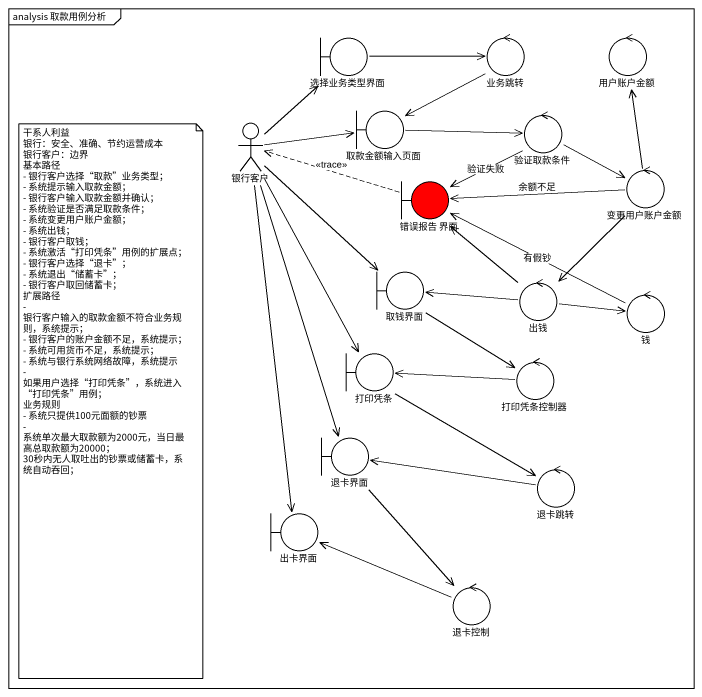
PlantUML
@startuml
mainframe analysis 取款用例分析
boundary 选择业务类型界面
control 业务跳转
control 用户账户金额
actor 银行客户
boundary 取款金额输入页面
control 验证取款条件
control 变更用户账户金额
boundary "错误报告 界面" as 错误报告_界面 #FF0000
boundary 取钱界面
control 出钱
control 钱
boundary 打印凭条
control 打印凭条控制器
boundary 退卡界面
control 退卡跳转
boundary 出卡界面
control 退卡控制
选择业务类型界面 -right-> 业务跳转
业务跳转 --> 取款金额输入页面
银行客户 -up-> 选择业务类型界面
银行客户 -right-> 取款金额输入页面
银行客户 --> 取钱界面
银行客户 --> 打印凭条
银行客户 --> 退卡界面
银行客户 --> 出卡界面
取款金额输入页面 -right-> 验证取款条件
验证取款条件 -right-> 变更用户账户金额
验证取款条件 -left-> 错误报告_界面 : 验证失败
变更用户账户金额 -up-> 用户账户金额
变更用户账户金额 -left-> 错误报告_界面 : 余额不足
变更用户账户金额 --> 出钱
错误报告_界面 .left.> 银行客户 : <<trace>>
取钱界面 --> 打印凭条控制器
出钱 -up-> 错误报告_界面
出钱 -left-> 取钱界面
出钱 -right-> 钱
钱 -left-> 错误报告_界面 : 有假钞
打印凭条 --> 退卡跳转
打印凭条控制器 -left-> 打印凭条
退卡界面 --> 退卡控制
退卡跳转 -left-> 退卡界面
退卡控制 -left-> 出卡界面
note as N1
  干系人利益
  银行：安全、准确、节约运营成本
  银行客户：边界
  基本路径
  - 银行客户选择“取款”业务类型；
  - 系统提示输入取款金额；
  - 银行客户输入取款金额并确认；
  - 系统验证是否满足取款条件；
  - 系统变更用户账户金额；
  - 系统出钱；
  - 银行客户取钱；
  - 系统激活“打印凭条”用例的扩展点；
  - 银行客户选择“退卡”；
  - 系统退出“储蓄卡”；
  - 银行客户取回储蓄卡；
  扩展路径
  - 银行客户输入的取款金额不符合业务规则，系统提示；
  - 银行客户的账户金额不足，系统提示；
  - 系统可用货币不足，系统提示；
  - 系统与银行系统网络故障，系统提示
  - 如果用户选择“打印凭条”，系统进入“打印凭条”用例；
  业务规则
  - 系统只提供100元面额的钞票
  - 系统单次最大取款额为2000元，当日最高总取款额为20000；
  30秒内无人取吐出的钞票或储蓄卡，系统自动吞回；
end note
@enduml
